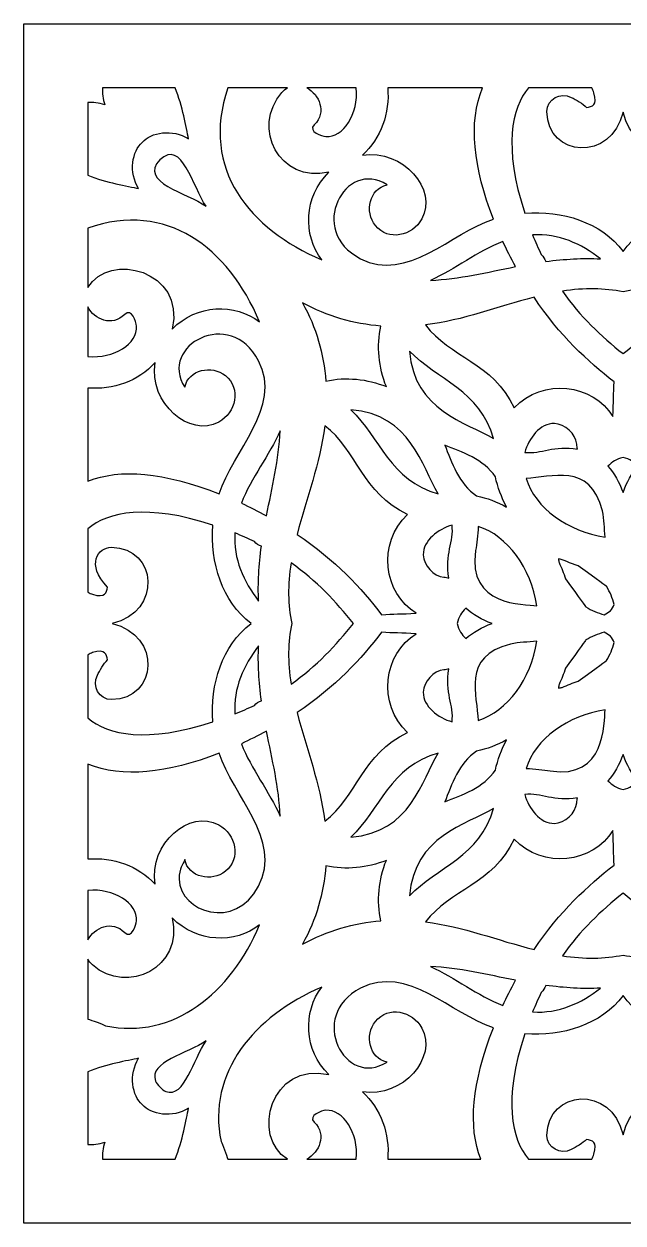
# Model space of a CAD drawing. Header units: millimetres. Extents: x -502 to 502, y -332 to 332.
# Drawn here: x -501.6 to -351.6, y 32.4 to 332.4 of the extents above; entities that cross this region are included whole.
import ezdxf

# ---------------------------------------------------------------- set-up
doc = ezdxf.new("R2010")
doc.units = ezdxf.units.MM
doc.header["$MEASUREMENT"] = 0
doc.layers.add('layer 1', color=7, linetype='Continuous')

msp = doc.modelspace()

# ---------------------------------------------------------------- linework, layer by layer
at = {"layer": 'layer 1'}
for points, knots in [([(-501.6495, 32.3517), (-469.9336, 32.3517), (-255.8634, 32.3517), (-226.8376, 32.3517), (-226.8376, 32.3517), (-226.8362, 32.3517), (-226.8321, 32.3517), (-226.83, 32.3517), (-226.83, 32.3517), (-226.4031, 32.3517), (-202.1978, 32.3517), (-201.6498, 32.3517), (-201.6498, 32.3517), (-201.6498, 66.3014), (-201.6498, 298.3413), (-201.6498, 332.3512), (-201.6498, 332.3512), (-236.1461, 332.3512), (-470.2087, 332.3512), (-501.6495, 332.3512), (-501.6495, 332.3512), (-501.6495, 332.3512), (-501.6495, 32.3517), (-501.6495, 32.3517)], [0, 0, 0, 0, 0.14285714, 0.14285714, 0.14285714, 0.14285714, 0.28571429, 0.28571429, 0.28571429, 0.28571429, 0.42857143, 0.42857143, 0.42857143, 0.42857143, 0.57142857, 0.57142857, 0.57142857, 0.57142857, 0.71428571, 0.71428571, 0.71428571, 0.71428571, 1, 1, 1, 1]), ([(-485.6497, 312.6914), (-484.3695, 312.8111), (-482.9496, 312.6312), (-481.3897, 312.1112), (-481.3897, 312.1112), (-481.9296, 313.6513), (-482.0897, 315.0716), (-481.9897, 316.3509), (-481.9897, 316.3509), (-481.9897, 316.3509), (-463.8097, 316.3509), (-463.8097, 316.3509), (-463.8097, 316.3509), (-461.8895, 311.7911), (-461.0696, 306.4513), (-460.4298, 303.6312), (-460.4298, 303.6312), (-464.4498, 306.1714), (-469.9296, 305.2909), (-472.0096, 302.7308), (-472.0096, 302.7308), (-474.5696, 300.6312), (-475.4697, 295.1716), (-472.9295, 291.1509), (-472.9295, 291.1509), (-475.7297, 291.7912), (-481.0696, 292.6115), (-485.6497, 294.5313), (-485.6497, 294.5313), (-485.6497, 294.5313), (-485.6497, 312.6914), (-485.6497, 312.6914)], [0, 0, 0, 0, 0.11111111, 0.11111111, 0.11111111, 0.11111111, 0.22222222, 0.22222222, 0.22222222, 0.22222222, 0.33333333, 0.33333333, 0.33333333, 0.33333333, 0.44444444, 0.44444444, 0.44444444, 0.44444444, 0.55555556, 0.55555556, 0.55555556, 0.55555556, 0.66666667, 0.66666667, 0.66666667, 0.66666667, 0.77777778, 0.77777778, 0.77777778, 0.77777778, 1, 1, 1, 1]), ([(-450.5695, 316.3509), (-450.5695, 316.3509), (-435.6696, 316.3509), (-435.6696, 316.3509), (-435.6696, 316.3509), (-436.1696, 316.0711), (-436.6296, 315.7311), (-437.0695, 315.2111), (-437.0695, 315.2111), (-444.7897, 306.391), (-437.6897, 292.4111), (-425.3095, 295.251), (-425.3095, 295.251), (-431.59, 289.0916), (-431.8097, 279.5511), (-427.0698, 273.3314), (-427.0698, 273.3314), (-445.0895, 281.0316), (-457.5895, 295.9516), (-450.5695, 316.3509)], [0, 0, 0, 0, 0.16666667, 0.16666667, 0.16666667, 0.16666667, 0.33333333, 0.33333333, 0.33333333, 0.33333333, 0.5, 0.5, 0.5, 0.5, 0.66666667, 0.66666667, 0.66666667, 0.66666667, 1, 1, 1, 1]), ([(-410.5695, 316.3509), (-410.5695, 316.3509), (-386.8095, 316.3509), (-386.8095, 316.3509), (-386.8095, 316.3509), (-390.4301, 307.8312), (-389.1096, 296.4312), (-384.1099, 283.5116), (-384.1099, 283.5116), (-394.7498, 280.0915), (-405.6299, 267.5914), (-417.3699, 273.6311), (-417.3699, 273.6311), (-431.0099, 280.6313), (-421.1697, 298.8113), (-410.7295, 292.0909), (-410.7295, 292.0909), (-415.1629, 291.2234), (-416.406, 285.3431), (-413.6495, 281.9114), (-413.6495, 281.9114), (-410.4094, 277.931), (-404.3895, 279.2712), (-402.01, 283.591), (-402.01, 283.591), (-398.0296, 290.8314), (-406.6698, 301.1114), (-416.9095, 299.5509), (-416.9095, 299.5509), (-412.2497, 303.7311), (-410.0098, 310.0916), (-410.5695, 316.3509)], [0, 0, 0, 0, 0.11111111, 0.11111111, 0.11111111, 0.11111111, 0.22222222, 0.22222222, 0.22222222, 0.22222222, 0.33333333, 0.33333333, 0.33333333, 0.33333333, 0.44444444, 0.44444444, 0.44444444, 0.44444444, 0.55555556, 0.55555556, 0.55555556, 0.55555556, 0.66666667, 0.66666667, 0.66666667, 0.66666667, 0.77777778, 0.77777778, 0.77777778, 0.77777778, 1, 1, 1, 1]), ([(-418.4297, 316.3509), (-417.8098, 309.8508), (-421.7095, 303.8713), (-426.0696, 304.171), (-426.0696, 304.171), (-427.0295, 304.2312), (-430.6295, 305.4709), (-428.9697, 307.1115), (-428.9697, 307.1115), (-425.7494, 310.3311), (-427.7095, 314.711), (-430.8293, 316.3509), (-430.8293, 316.3509), (-430.8293, 316.3509), (-418.4297, 316.3509), (-418.4297, 316.3509)], [0, 0, 0, 0, 0.2, 0.2, 0.2, 0.2, 0.4, 0.4, 0.4, 0.4, 0.6, 0.6, 0.6, 0.6, 1, 1, 1, 1]), ([(-375.2898, 316.3509), (-375.2898, 316.3509), (-359.4496, 316.3509), (-359.4496, 316.3509), (-359.4496, 316.3509), (-359.2498, 315.9712), (-359.0699, 315.5915), (-358.9296, 315.1509), (-358.9296, 315.1509), (-357.9301, 311.9313), (-359.4099, 311.6713), (-360.7693, 311.4914), (-360.7693, 311.4914), (-361.6498, 312.3514), (-363.4895, 313.431), (-364.6095, 313.9913), (-364.6095, 313.9913), (-367.2694, 315.4314), (-370.7094, 313.5712), (-370.6895, 310.4515), (-370.6895, 310.4515), (-370.5903, 298.8045), (-354.4717, 297.8781), (-351.6496, 310.3112), (-351.6496, 310.3112), (-348.7104, 297.7009), (-332.6753, 298.9386), (-332.6096, 310.4515), (-332.6096, 310.4515), (-332.5665, 313.8346), (-336.8657, 316.903), (-342.5298, 311.4914), (-342.5298, 311.4914), (-343.8899, 311.6713), (-345.3499, 311.9313), (-344.3497, 315.1509), (-344.3497, 315.1509), (-344.2094, 315.5915), (-344.0295, 315.9712), (-343.8297, 316.3509), (-343.8297, 316.3509), (-343.8297, 316.3509), (-327.9498, 316.3509), (-327.9498, 316.3509), (-327.9498, 316.3509), (-323.7095, 311.371), (-321.67, 301.511), (-327.0098, 285.0516), (-327.0098, 285.0516), (-336.3293, 285.7515), (-346.1695, 282.7912), (-351.6496, 275.4509), (-351.6496, 275.4509), (-357.1098, 282.7912), (-366.9499, 285.7515), (-376.2695, 285.0516), (-376.2695, 285.0516), (-381.6298, 301.5514), (-379.5698, 311.3915), (-375.2898, 316.3509)], [0, 0, 0, 0, 0.0625, 0.0625, 0.0625, 0.0625, 0.125, 0.125, 0.125, 0.125, 0.1875, 0.1875, 0.1875, 0.1875, 0.25, 0.25, 0.25, 0.25, 0.3125, 0.3125, 0.3125, 0.3125, 0.375, 0.375, 0.375, 0.375, 0.4375, 0.4375, 0.4375, 0.4375, 0.5, 0.5, 0.5, 0.5, 0.5625, 0.5625, 0.5625, 0.5625, 0.625, 0.625, 0.625, 0.625, 0.6875, 0.6875, 0.6875, 0.6875, 0.75, 0.75, 0.75, 0.75, 0.8125, 0.8125, 0.8125, 0.8125, 0.875, 0.875, 0.875, 0.875, 1, 1, 1, 1]), ([(-456.0296, 286.7511), (-460.7297, 290.111), (-473.0297, 292.7709), (-467.6096, 298.331), (-467.6096, 298.331), (-462.0496, 303.7509), (-459.4095, 291.471), (-456.0296, 286.7511)], [0, 0, 0, 0, 0.33333333, 0.33333333, 0.33333333, 0.33333333, 1, 1, 1, 1]), ([(-485.6497, 281.2915), (-465.8095, 288.0913), (-450.6296, 276.551), (-442.6295, 257.7909), (-442.6295, 257.7909), (-448.8297, 262.5314), (-458.3696, 262.3316), (-464.5297, 256.0114), (-464.5297, 256.0114), (-461.1639, 270.7392), (-480.3373, 275.4981), (-485.6497, 266.3914), (-485.6497, 266.3914), (-485.6497, 266.3914), (-485.6497, 281.2915), (-485.6497, 281.2915)], [0, 0, 0, 0, 0.2, 0.2, 0.2, 0.2, 0.4, 0.4, 0.4, 0.4, 0.6, 0.6, 0.6, 0.6, 1, 1, 1, 1]), ([(-370.9899, 272.9114), (-371.2102, 273.5716), (-371.6097, 274.1914), (-372.1297, 274.671), (-372.1297, 274.671), (-372.8699, 276.2117), (-373.5896, 277.8509), (-374.2895, 279.5709), (-374.2895, 279.5709), (-367.7299, 279.9314), (-362.1896, 277.3912), (-357.25, 273.5914), (-357.25, 273.5914), (-361.6895, 273.8117), (-366.2897, 273.551), (-370.9899, 272.9114)], [0, 0, 0, 0, 0.2, 0.2, 0.2, 0.2, 0.4, 0.4, 0.4, 0.4, 0.6, 0.6, 0.6, 0.6, 1, 1, 1, 1]), ([(-378.5696, 271.6313), (-385.6102, 270.2514), (-392.6898, 268.491), (-399.87, 268.2112), (-399.87, 268.2112), (-393.6702, 270.9513), (-388.0896, 275.4913), (-381.7297, 277.931), (-381.7297, 277.931), (-380.7897, 275.8915), (-379.7299, 273.7912), (-378.5696, 271.6313)], [0, 0, 0, 0, 0.25, 0.25, 0.25, 0.25, 0.5, 0.5, 0.5, 0.5, 1, 1, 1, 1]), ([(-336.4894, 265.491), (-340.8899, 259.1517), (-346.2099, 254.1916), (-351.6496, 249.8712), (-351.6496, 249.8712), (-357.0701, 254.1916), (-362.4099, 259.1517), (-366.8097, 265.491), (-366.8097, 265.491), (-361.3098, 266.3914), (-356.23, 266.2511), (-351.6496, 265.3316), (-351.6496, 265.3316), (-347.05, 266.2511), (-341.9893, 266.3914), (-336.4894, 265.491)], [0, 0, 0, 0, 0.2, 0.2, 0.2, 0.2, 0.4, 0.4, 0.4, 0.4, 0.6, 0.6, 0.6, 0.6, 1, 1, 1, 1]), ([(-485.6497, 241.2714), (-479.3696, 240.7309), (-473.0297, 242.9715), (-468.8296, 247.6312), (-468.8296, 247.6312), (-470.3896, 237.3915), (-460.1096, 228.7514), (-452.8697, 232.7311), (-452.8697, 232.7311), (-448.5697, 235.0914), (-447.2097, 241.1113), (-451.2095, 244.3713), (-451.2095, 244.3713), (-454.5894, 247.1311), (-460.5097, 245.9113), (-461.3694, 241.4513), (-461.3694, 241.4513), (-468.1124, 251.8956), (-449.9032, 261.6817), (-442.9096, 248.0711), (-442.9096, 248.0711), (-436.8699, 236.3311), (-449.3698, 225.451), (-452.7897, 214.8309), (-452.7897, 214.8309), (-466.5896, 220.1714), (-477.5897, 221.2312), (-485.6497, 217.9513), (-485.6497, 217.9513), (-485.6497, 217.9513), (-485.6497, 241.2714), (-485.6497, 241.2714)], [0, 0, 0, 0, 0.11111111, 0.11111111, 0.11111111, 0.11111111, 0.22222222, 0.22222222, 0.22222222, 0.22222222, 0.33333333, 0.33333333, 0.33333333, 0.33333333, 0.44444444, 0.44444444, 0.44444444, 0.44444444, 0.55555556, 0.55555556, 0.55555556, 0.55555556, 0.66666667, 0.66666667, 0.66666667, 0.66666667, 0.77777778, 0.77777778, 0.77777778, 0.77777778, 1, 1, 1, 1]), ([(-485.6497, 261.551), (-483.9895, 258.4313), (-479.6297, 256.4712), (-476.4096, 259.6915), (-476.4096, 259.6915), (-474.7497, 261.3512), (-473.5097, 257.7512), (-473.4496, 256.7715), (-473.4496, 256.7715), (-473.1497, 252.4114), (-479.1296, 248.5316), (-485.6497, 249.1514), (-485.6497, 249.1514), (-485.6497, 249.1514), (-485.6497, 261.551), (-485.6497, 261.551)], [0, 0, 0, 0, 0.2, 0.2, 0.2, 0.2, 0.4, 0.4, 0.4, 0.4, 0.6, 0.6, 0.6, 0.6, 1, 1, 1, 1]), ([(-410.9095, 241.6114), (-415.7095, 243.5311), (-421.0698, 244.1311), (-426.0498, 242.9913), (-426.0498, 242.9913), (-426.5697, 249.8116), (-428.4498, 256.3911), (-431.9095, 262.6114), (-431.9095, 262.6114), (-425.6701, 259.1708), (-419.0899, 257.2908), (-412.2696, 256.7715), (-412.2696, 256.7715), (-413.4101, 251.771), (-412.8094, 246.4312), (-410.9095, 241.6114)], [0, 0, 0, 0, 0.2, 0.2, 0.2, 0.2, 0.4, 0.4, 0.4, 0.4, 0.6, 0.6, 0.6, 0.6, 1, 1, 1, 1]), ([(-373.9297, 263.9715), (-367.5096, 254.351), (-360.4697, 247.9111), (-353.83, 242.7915), (-353.83, 242.7915), (-354.1098, 239.8511), (-353.91, 237.9313), (-354.2295, 234.1315), (-354.2295, 234.1315), (-359.0897, 242.3113), (-371.7493, 243.9313), (-378.9295, 236.3113), (-378.9295, 236.3113), (-384.1892, 247.6511), (-395.0693, 249.0112), (-401.1097, 257.0513), (-401.1097, 257.0513), (-391.5897, 258.2315), (-383.0898, 261.6112), (-373.9297, 263.9715)], [0, 0, 0, 0, 0.16666667, 0.16666667, 0.16666667, 0.16666667, 0.33333333, 0.33333333, 0.33333333, 0.33333333, 0.5, 0.5, 0.5, 0.5, 0.66666667, 0.66666667, 0.66666667, 0.66666667, 1, 1, 1, 1]), ([(-384.0893, 228.6118), (-390.8296, 232.6709), (-403.9496, 235.5512), (-405.1099, 250.4917), (-405.1099, 250.4917), (-398.3101, 243.3915), (-387.3096, 240.6111), (-384.0893, 228.6118)], [0, 0, 0, 0, 0.33333333, 0.33333333, 0.33333333, 0.33333333, 1, 1, 1, 1]), ([(-397.9099, 214.8111), (-409.8894, 218.0314), (-412.6698, 229.0113), (-419.7699, 235.8111), (-419.7699, 235.8111), (-404.8294, 234.6515), (-401.9498, 221.5513), (-397.9099, 214.8111)], [0, 0, 0, 0, 0.33333333, 0.33333333, 0.33333333, 0.33333333, 1, 1, 1, 1]), ([(-426.3296, 231.8314), (-418.2894, 225.7712), (-416.9492, 214.9116), (-405.5895, 209.6314), (-405.5895, 209.6314), (-413.2096, 202.471), (-411.6094, 189.8115), (-403.4296, 184.9512), (-403.4296, 184.9512), (-407.2294, 184.6317), (-409.1293, 184.8315), (-412.0896, 184.551), (-412.0896, 184.551), (-417.2098, 191.1914), (-423.6299, 198.2115), (-433.2497, 204.6514), (-433.2497, 204.6514), (-430.8895, 213.8115), (-427.5098, 222.2916), (-426.3296, 231.8314)], [0, 0, 0, 0, 0.16666667, 0.16666667, 0.16666667, 0.16666667, 0.33333333, 0.33333333, 0.33333333, 0.33333333, 0.5, 0.5, 0.5, 0.5, 0.66666667, 0.66666667, 0.66666667, 0.66666667, 1, 1, 1, 1]), ([(-376.2298, 225.1712), (-375.3096, 228.5913), (-372.4293, 232.4916), (-368.8095, 232.3911), (-368.8095, 232.3911), (-366.2699, 232.3309), (-363.43, 229.8316), (-363.2494, 227.2113), (-363.2494, 227.2113), (-363.2097, 226.7714), (-363.1296, 226.3514), (-363.0298, 225.9511), (-363.0298, 225.9511), (-368.91, 227.0512), (-372.1297, 224.6711), (-376.2298, 225.1712)], [0, 0, 0, 0, 0.2, 0.2, 0.2, 0.2, 0.4, 0.4, 0.4, 0.4, 0.6, 0.6, 0.6, 0.6, 1, 1, 1, 1]), ([(-447.2097, 212.4514), (-444.7697, 218.7915), (-440.2297, 224.3913), (-437.4896, 230.5911), (-437.4896, 230.5911), (-437.7894, 223.391), (-439.5298, 216.3313), (-440.9098, 209.2708), (-440.9098, 209.2708), (-443.0694, 210.451), (-445.1697, 211.4909), (-447.2097, 212.4514)], [0, 0, 0, 0, 0.25, 0.25, 0.25, 0.25, 0.5, 0.5, 0.5, 0.5, 1, 1, 1, 1]), ([(-388.3297, 214.2911), (-392.7295, 217.1912), (-394.5897, 222.791), (-396.2898, 226.991), (-396.2898, 226.991), (-392.0693, 225.2909), (-386.4695, 223.4512), (-383.5899, 219.0515), (-383.5899, 219.0515), (-383.0699, 216.451), (-382.0896, 213.8916), (-380.7897, 211.4909), (-380.7897, 211.4909), (-383.1698, 212.8113), (-385.7299, 213.791), (-388.3297, 214.2911)], [0, 0, 0, 0, 0.2, 0.2, 0.2, 0.2, 0.4, 0.4, 0.4, 0.4, 0.6, 0.6, 0.6, 0.6, 1, 1, 1, 1]), ([(-375.9103, 218.6512), (-369.8097, 218.7716), (-359.8498, 222.9511), (-356.8101, 210.5112), (-356.8101, 210.5112), (-356.2895, 208.391), (-356.3497, 206.1312), (-356.1102, 203.9714), (-356.1102, 203.9714), (-365.4694, 205.391), (-373.63, 211.2309), (-375.9103, 218.6512)], [0, 0, 0, 0, 0.25, 0.25, 0.25, 0.25, 0.5, 0.5, 0.5, 0.5, 1, 1, 1, 1]), ([(-351.6496, 215.1511), (-352.5499, 217.6708), (-353.8498, 219.971), (-355.4295, 221.7114), (-355.4295, 221.7114), (-354.3499, 222.7507), (-353.3695, 223.5114), (-351.6496, 223.9117), (-351.6496, 223.9117), (-349.9098, 223.5114), (-348.9499, 222.7507), (-347.8498, 221.7114), (-347.8498, 221.7114), (-349.4295, 219.971), (-350.7499, 217.6708), (-351.6496, 215.1511)], [0, 0, 0, 0, 0.2, 0.2, 0.2, 0.2, 0.4, 0.4, 0.4, 0.4, 0.6, 0.6, 0.6, 0.6, 1, 1, 1, 1]), ([(-485.6497, 174.5514), (-485.2696, 174.7519), (-484.8696, 174.9311), (-484.4497, 175.0714), (-484.4497, 175.0714), (-481.2096, 176.0709), (-480.9696, 174.5918), (-480.7697, 173.2317), (-480.7697, 173.2317), (-481.6297, 172.3512), (-482.7096, 170.5115), (-483.2696, 169.3916), (-483.2696, 169.3916), (-484.7095, 166.7316), (-482.8497, 163.291), (-479.7296, 163.3115), (-479.7296, 163.3115), (-468.1645, 163.41), (-467.0672, 179.5088), (-479.5896, 182.3515), (-479.5896, 182.3515), (-466.956, 185.2967), (-468.2513, 201.3134), (-479.7296, 201.4113), (-479.7296, 201.4113), (-483.1127, 201.4332), (-486.1799, 197.1333), (-480.7697, 191.4712), (-480.7697, 191.4712), (-480.9696, 190.1111), (-481.2096, 188.6511), (-484.4497, 189.6514), (-484.4497, 189.6514), (-484.8696, 189.7916), (-485.2696, 189.9715), (-485.6497, 190.1713), (-485.6497, 190.1713), (-485.6497, 190.1713), (-485.6497, 206.0512), (-485.6497, 206.0512), (-485.6497, 206.0512), (-480.6497, 210.2916), (-470.8097, 212.331), (-454.3294, 206.9912), (-454.3294, 206.9912), (-455.0496, 197.6717), (-452.0695, 187.8315), (-444.7499, 182.3515), (-444.7499, 182.3515), (-452.0695, 176.8912), (-455.0496, 167.0511), (-454.3294, 157.7315), (-454.3294, 157.7315), (-470.8297, 152.3712), (-480.6896, 154.4312), (-485.6497, 158.7112), (-485.6497, 158.7112), (-485.6497, 158.7112), (-485.6497, 174.5514), (-485.6497, 174.5514)], [0, 0, 0, 0, 0.0625, 0.0625, 0.0625, 0.0625, 0.125, 0.125, 0.125, 0.125, 0.1875, 0.1875, 0.1875, 0.1875, 0.25, 0.25, 0.25, 0.25, 0.3125, 0.3125, 0.3125, 0.3125, 0.375, 0.375, 0.375, 0.375, 0.4375, 0.4375, 0.4375, 0.4375, 0.5, 0.5, 0.5, 0.5, 0.5625, 0.5625, 0.5625, 0.5625, 0.625, 0.625, 0.625, 0.625, 0.6875, 0.6875, 0.6875, 0.6875, 0.75, 0.75, 0.75, 0.75, 0.8125, 0.8125, 0.8125, 0.8125, 0.875, 0.875, 0.875, 0.875, 1, 1, 1, 1]), ([(-443.9497, 202.8309), (-443.4695, 202.3109), (-442.8695, 201.9114), (-442.1897, 201.7116), (-442.1897, 201.7116), (-442.8498, 196.9916), (-443.1098, 192.3914), (-442.8896, 187.9718), (-442.8896, 187.9718), (-446.6695, 192.9114), (-449.2298, 198.4516), (-448.8497, 205.0113), (-448.8497, 205.0113), (-447.1297, 204.3114), (-445.4896, 203.5711), (-443.9497, 202.8309)], [0, 0, 0, 0, 0.2, 0.2, 0.2, 0.2, 0.4, 0.4, 0.4, 0.4, 0.6, 0.6, 0.6, 0.6, 1, 1, 1, 1]), ([(-394.4495, 206.9515), (-393.95, 202.8514), (-396.3295, 199.6113), (-395.2301, 193.731), (-395.2301, 193.731), (-395.6296, 193.8514), (-396.0497, 193.9314), (-396.4896, 193.9513), (-396.4896, 193.9513), (-399.1099, 194.1517), (-401.6098, 196.9711), (-401.6693, 199.5114), (-401.6693, 199.5114), (-401.7699, 203.1312), (-397.8695, 206.0313), (-394.4495, 206.9515)], [0, 0, 0, 0, 0.2, 0.2, 0.2, 0.2, 0.4, 0.4, 0.4, 0.4, 0.6, 0.6, 0.6, 0.6, 1, 1, 1, 1]), ([(-373.2496, 186.8114), (-376.4494, 187.1713), (-390.7099, 186.611), (-388.5493, 200.5916), (-388.5493, 200.5916), (-388.2893, 202.2911), (-387.9692, 204.451), (-387.9295, 206.6108), (-387.9295, 206.6108), (-380.5297, 204.3511), (-374.6699, 196.1713), (-373.2496, 186.8114)], [0, 0, 0, 0, 0.25, 0.25, 0.25, 0.25, 0.5, 0.5, 0.5, 0.5, 1, 1, 1, 1]), ([(-353.83, 187.0714), (-354.1296, 186.5515), (-354.4498, 186.0117), (-354.7898, 185.5109), (-354.7898, 185.5109), (-355.3098, 185.1517), (-355.8297, 184.8513), (-356.3702, 184.551), (-356.3702, 184.551), (-357.9698, 184.9909), (-359.4899, 185.5916), (-360.9301, 186.4913), (-360.9301, 186.4913), (-360.9301, 186.4913), (-362.4496, 188.5314), (-366.0496, 193.551), (-366.0496, 193.551), (-366.51, 194.9317), (-367.03, 196.2911), (-367.6697, 197.591), (-367.6697, 197.591), (-367.7094, 197.8913), (-367.7497, 198.2115), (-367.7894, 198.5111), (-367.7894, 198.5111), (-366.8453, 198.3853), (-364.8578, 197.4206), (-362.8498, 196.7515), (-362.8498, 196.7515), (-357.8097, 193.1515), (-355.7695, 191.6511), (-355.7695, 191.6511), (-355.7695, 191.6511), (-354.8897, 190.211), (-354.2897, 188.6915), (-353.83, 187.0714)], [0, 0, 0, 0, 0.1, 0.1, 0.1, 0.1, 0.2, 0.2, 0.2, 0.2, 0.3, 0.3, 0.3, 0.3, 0.4, 0.4, 0.4, 0.4, 0.5, 0.5, 0.5, 0.5, 0.6, 0.6, 0.6, 0.6, 0.7, 0.7, 0.7, 0.7, 0.8, 0.8, 0.8, 0.8, 1, 1, 1, 1]), ([(-434.7698, 197.5116), (-428.4299, 193.1111), (-423.4897, 187.7912), (-419.1494, 182.3515), (-419.1494, 182.3515), (-423.4897, 176.9309), (-428.4299, 171.5911), (-434.7698, 167.1913), (-434.7698, 167.1913), (-435.6696, 172.6912), (-435.5496, 177.7711), (-434.6095, 182.3515), (-434.6095, 182.3515), (-435.5496, 186.9517), (-435.6696, 192.011), (-434.7698, 197.5116)], [0, 0, 0, 0, 0.2, 0.2, 0.2, 0.2, 0.4, 0.4, 0.4, 0.4, 0.6, 0.6, 0.6, 0.6, 1, 1, 1, 1]), ([(-393.2098, 182.3515), (-392.8095, 184.0913), (-392.0296, 185.0511), (-391.0095, 186.1512), (-391.0095, 186.1512), (-389.2697, 184.5715), (-386.9696, 183.2511), (-384.43, 182.3515), (-384.43, 182.3515), (-386.9696, 181.4511), (-389.2697, 180.1512), (-391.0095, 178.5715), (-391.0095, 178.5715), (-392.0296, 179.6511), (-392.7897, 180.6315), (-393.2098, 182.3515)], [0, 0, 0, 0, 0.2, 0.2, 0.2, 0.2, 0.4, 0.4, 0.4, 0.4, 0.6, 0.6, 0.6, 0.6, 1, 1, 1, 1]), ([(-405.5895, 155.0716), (-416.9492, 149.8111), (-418.2894, 138.931), (-426.3296, 132.8913), (-426.3296, 132.8913), (-427.5098, 142.4113), (-430.8895, 150.9112), (-433.2497, 160.0713), (-433.2497, 160.0713), (-423.6299, 166.4914), (-417.2098, 173.5314), (-412.0896, 180.1711), (-412.0896, 180.1711), (-409.1498, 179.8912), (-407.2294, 180.0917), (-403.4296, 179.7715), (-403.4296, 179.7715), (-411.6094, 174.9113), (-413.2096, 162.2511), (-405.5895, 155.0716)], [0, 0, 0, 0, 0.16666667, 0.16666667, 0.16666667, 0.16666667, 0.33333333, 0.33333333, 0.33333333, 0.33333333, 0.5, 0.5, 0.5, 0.5, 0.66666667, 0.66666667, 0.66666667, 0.66666667, 1, 1, 1, 1]), ([(-362.8498, 167.9514), (-364.2298, 167.491), (-365.5693, 166.9717), (-366.8897, 166.3313), (-366.8897, 166.3313), (-367.1894, 166.291), (-367.4897, 166.2513), (-367.7894, 166.2116), (-367.7894, 166.2116), (-367.7497, 166.5113), (-367.7094, 166.8109), (-367.6697, 167.1113), (-367.6697, 167.1113), (-367.03, 168.4317), (-366.51, 169.7713), (-366.0496, 171.1512), (-366.0496, 171.1512), (-362.4496, 176.1715), (-360.9301, 178.2315), (-360.9301, 178.2315), (-360.9301, 178.2315), (-359.4899, 179.1113), (-357.9698, 179.7113), (-356.3702, 180.1711), (-356.3702, 180.1711), (-355.8297, 179.8714), (-355.3098, 179.5512), (-354.7898, 179.2112), (-354.7898, 179.2112), (-354.4498, 178.6912), (-354.1296, 178.1713), (-353.83, 177.6308), (-353.83, 177.6308), (-354.2897, 176.0313), (-354.8897, 174.5111), (-355.7695, 173.0716), (-355.7695, 173.0716), (-355.7695, 173.0716), (-357.8295, 171.5514), (-362.8498, 167.9514)], [0, 0, 0, 0, 0.09090909, 0.09090909, 0.09090909, 0.09090909, 0.18181818, 0.18181818, 0.18181818, 0.18181818, 0.27272727, 0.27272727, 0.27272727, 0.27272727, 0.36363636, 0.36363636, 0.36363636, 0.36363636, 0.45454545, 0.45454545, 0.45454545, 0.45454545, 0.54545455, 0.54545455, 0.54545455, 0.54545455, 0.63636364, 0.63636364, 0.63636364, 0.63636364, 0.72727273, 0.72727273, 0.72727273, 0.72727273, 0.81818182, 0.81818182, 0.81818182, 0.81818182, 1, 1, 1, 1]), ([(-387.9295, 158.0914), (-388.0499, 164.1913), (-392.2499, 174.1512), (-379.81, 177.1916), (-379.81, 177.1916), (-377.6699, 177.7115), (-375.4095, 177.6712), (-373.2496, 177.8915), (-373.2496, 177.8915), (-374.6699, 168.5316), (-380.5297, 160.371), (-387.9295, 158.0914)], [0, 0, 0, 0, 0.25, 0.25, 0.25, 0.25, 0.5, 0.5, 0.5, 0.5, 1, 1, 1, 1]), ([(-442.1897, 163.0111), (-442.8695, 162.7909), (-443.4695, 162.3913), (-443.9497, 161.8714), (-443.9497, 161.8714), (-445.4896, 161.1318), (-447.1297, 160.4114), (-448.8497, 159.7115), (-448.8497, 159.7115), (-449.2298, 166.2718), (-446.6695, 171.8114), (-442.8896, 176.7517), (-442.8896, 176.7517), (-443.1098, 172.3115), (-442.8498, 167.7113), (-442.1897, 163.0111)], [0, 0, 0, 0, 0.2, 0.2, 0.2, 0.2, 0.4, 0.4, 0.4, 0.4, 0.6, 0.6, 0.6, 0.6, 1, 1, 1, 1]), ([(-396.4896, 170.7517), (-396.0497, 170.7913), (-395.6296, 170.8714), (-395.2301, 170.9719), (-395.2301, 170.9719), (-396.3295, 165.0917), (-393.95, 161.8714), (-394.4495, 157.7712), (-394.4495, 157.7712), (-397.8695, 158.6914), (-401.7699, 161.5717), (-401.6693, 165.1915), (-401.6693, 165.1915), (-401.6098, 167.7311), (-399.1099, 170.5717), (-396.4896, 170.7517)], [0, 0, 0, 0, 0.2, 0.2, 0.2, 0.2, 0.4, 0.4, 0.4, 0.4, 0.6, 0.6, 0.6, 0.6, 1, 1, 1, 1]), ([(-369.8699, 145.451), (-371.5693, 145.711), (-373.7497, 146.0312), (-375.9103, 146.0715), (-375.9103, 146.0715), (-373.63, 153.4713), (-365.4694, 159.3311), (-356.1102, 160.7514), (-356.1102, 160.7514), (-356.4496, 157.5516), (-355.8899, 143.311), (-369.8699, 145.451)], [0, 0, 0, 0, 0.25, 0.25, 0.25, 0.25, 0.5, 0.5, 0.5, 0.5, 1, 1, 1, 1]), ([(-440.9098, 155.4513), (-439.5298, 148.3915), (-437.7697, 141.3112), (-437.4896, 134.131), (-437.4896, 134.131), (-440.2297, 140.3315), (-444.7697, 145.9114), (-447.2097, 152.2713), (-447.2097, 152.2713), (-445.1697, 153.2113), (-443.0694, 154.2711), (-440.9098, 155.4513)], [0, 0, 0, 0, 0.25, 0.25, 0.25, 0.25, 0.5, 0.5, 0.5, 0.5, 1, 1, 1, 1]), ([(-388.3297, 150.4111), (-385.7299, 150.9311), (-383.1698, 151.9115), (-380.7897, 153.2113), (-380.7897, 153.2113), (-382.0896, 150.8312), (-383.0699, 148.2711), (-383.5899, 145.6713), (-383.5899, 145.6713), (-386.4695, 141.2715), (-392.0693, 139.4113), (-396.2898, 137.7112), (-396.2898, 137.7112), (-394.5897, 141.931), (-392.7295, 147.5308), (-388.3297, 150.4111)], [0, 0, 0, 0, 0.2, 0.2, 0.2, 0.2, 0.4, 0.4, 0.4, 0.4, 0.6, 0.6, 0.6, 0.6, 1, 1, 1, 1]), ([(-485.6497, 147.1915), (-477.1095, 143.5716), (-465.7098, 144.8914), (-452.7897, 149.8912), (-452.7897, 149.8912), (-449.3698, 139.2711), (-436.8699, 128.391), (-442.9096, 116.6318), (-442.9096, 116.6318), (-448.6696, 105.4315), (-462.5298, 110.0913), (-462.8096, 118.351), (-462.8096, 118.351), (-462.8096, 121.2512), (-461.8697, 122.0113), (-461.3694, 123.2715), (-461.3694, 123.2715), (-460.5097, 118.8108), (-454.5894, 117.5916), (-451.2095, 120.3515), (-451.2095, 120.3515), (-447.2097, 123.5916), (-448.5697, 129.6115), (-452.8697, 131.9917), (-452.8697, 131.9917), (-460.1096, 135.9714), (-470.3896, 127.3312), (-468.8296, 117.0915), (-468.8296, 117.0915), (-473.0297, 121.7513), (-479.3696, 123.9912), (-485.6497, 123.4316), (-485.6497, 123.4316), (-485.6497, 123.4316), (-485.6497, 147.1915), (-485.6497, 147.1915)], [0, 0, 0, 0, 0.1, 0.1, 0.1, 0.1, 0.2, 0.2, 0.2, 0.2, 0.3, 0.3, 0.3, 0.3, 0.4, 0.4, 0.4, 0.4, 0.5, 0.5, 0.5, 0.5, 0.6, 0.6, 0.6, 0.6, 0.7, 0.7, 0.7, 0.7, 0.8, 0.8, 0.8, 0.8, 1, 1, 1, 1]), ([(-419.7699, 128.8911), (-412.6698, 135.6916), (-409.8894, 146.6914), (-397.9099, 149.9117), (-397.9099, 149.9117), (-401.9498, 143.1714), (-404.8294, 130.0713), (-419.7699, 128.8911)], [0, 0, 0, 0, 0.33333333, 0.33333333, 0.33333333, 0.33333333, 1, 1, 1, 1]), ([(-351.6496, 149.571), (-350.7499, 147.0512), (-349.4295, 144.7313), (-347.8498, 142.9915), (-347.8498, 142.9915), (-348.9499, 141.9714), (-349.9098, 141.1915), (-351.6496, 140.7912), (-351.6496, 140.7912), (-353.3695, 141.1915), (-354.3499, 141.9714), (-355.4295, 142.9915), (-355.4295, 142.9915), (-353.8498, 144.7313), (-352.5499, 147.0512), (-351.6496, 149.571)], [0, 0, 0, 0, 0.2, 0.2, 0.2, 0.2, 0.4, 0.4, 0.4, 0.4, 0.6, 0.6, 0.6, 0.6, 1, 1, 1, 1]), ([(-363.0298, 138.7709), (-363.1296, 138.3714), (-363.2097, 137.9513), (-363.2494, 137.5114), (-363.2494, 137.5114), (-363.43, 134.8918), (-366.2699, 132.3912), (-368.8095, 132.3317), (-368.8095, 132.3317), (-372.4293, 132.2311), (-375.3096, 136.1315), (-376.2298, 139.5516), (-376.2298, 139.5516), (-372.1495, 140.0517), (-368.8895, 137.6715), (-363.0298, 138.7709)], [0, 0, 0, 0, 0.2, 0.2, 0.2, 0.2, 0.4, 0.4, 0.4, 0.4, 0.6, 0.6, 0.6, 0.6, 1, 1, 1, 1]), ([(-384.0893, 136.0911), (-387.3096, 124.1116), (-398.3101, 121.3312), (-405.1099, 114.2318), (-405.1099, 114.2318), (-403.9298, 129.1709), (-390.8296, 132.0512), (-384.0893, 136.0911)], [0, 0, 0, 0, 0.33333333, 0.33333333, 0.33333333, 0.33333333, 1, 1, 1, 1]), ([(-378.9295, 128.4115), (-371.7493, 120.7914), (-359.0897, 122.391), (-354.2295, 130.5714), (-354.2295, 130.5714), (-353.91, 126.7517), (-354.1098, 124.871), (-353.83, 121.9114), (-353.83, 121.9114), (-360.4697, 116.7912), (-367.5096, 110.3718), (-373.9297, 100.7512), (-373.9297, 100.7512), (-383.0898, 103.1109), (-391.5897, 106.4913), (-401.1097, 107.6714), (-401.1097, 107.6714), (-395.0693, 115.7116), (-384.1892, 117.0511), (-378.9295, 128.4115)], [0, 0, 0, 0, 0.16666667, 0.16666667, 0.16666667, 0.16666667, 0.33333333, 0.33333333, 0.33333333, 0.33333333, 0.5, 0.5, 0.5, 0.5, 0.66666667, 0.66666667, 0.66666667, 0.66666667, 1, 1, 1, 1]), ([(-412.2696, 107.9512), (-419.0899, 107.4313), (-425.6701, 105.5512), (-431.9095, 102.0915), (-431.9095, 102.0915), (-428.4498, 108.3316), (-426.5697, 114.9111), (-426.0498, 121.7314), (-426.0498, 121.7314), (-421.0698, 120.591), (-415.7095, 121.1916), (-410.9095, 123.0915), (-410.9095, 123.0915), (-412.8094, 118.2915), (-413.4101, 112.9312), (-412.2696, 107.9512)], [0, 0, 0, 0, 0.2, 0.2, 0.2, 0.2, 0.4, 0.4, 0.4, 0.4, 0.6, 0.6, 0.6, 0.6, 1, 1, 1, 1]), ([(-485.6497, 115.5713), (-479.1296, 116.1919), (-473.1497, 112.2915), (-473.4496, 107.9314), (-473.4496, 107.9314), (-473.5097, 106.9715), (-474.7497, 103.3715), (-476.4096, 105.0313), (-476.4096, 105.0313), (-479.6297, 108.2516), (-483.9895, 106.2915), (-485.6497, 103.1717), (-485.6497, 103.1717), (-485.6497, 103.1717), (-485.6497, 115.5713), (-485.6497, 115.5713)], [0, 0, 0, 0, 0.2, 0.2, 0.2, 0.2, 0.4, 0.4, 0.4, 0.4, 0.6, 0.6, 0.6, 0.6, 1, 1, 1, 1]), ([(-366.8097, 99.231), (-362.4099, 105.5718), (-357.0701, 110.5113), (-351.6496, 114.8516), (-351.6496, 114.8516), (-346.2099, 110.5113), (-340.8899, 105.5718), (-336.4894, 99.231), (-336.4894, 99.231), (-341.9893, 98.3314), (-347.05, 98.4518), (-351.6496, 99.3918), (-351.6496, 99.3918), (-356.23, 98.4518), (-361.3098, 98.3314), (-366.8097, 99.231)], [0, 0, 0, 0, 0.2, 0.2, 0.2, 0.2, 0.4, 0.4, 0.4, 0.4, 0.6, 0.6, 0.6, 0.6, 1, 1, 1, 1]), ([(-485.6497, 98.3314), (-485.3696, 97.8319), (-485.0096, 97.3715), (-484.5096, 96.9316), (-484.5096, 96.9316), (-475.6696, 89.2116), (-461.7097, 96.3316), (-464.5297, 108.6915), (-464.5297, 108.6915), (-458.3696, 102.3911), (-448.8297, 102.1914), (-442.6295, 106.9312), (-442.6295, 106.9312), (-449.8898, 89.891), (-464.1496, 78.1714), (-481.2497, 81.6914), (-481.2497, 81.6914), (-481.7845, 82.1443), (-484.8129, 83.0741), (-485.6497, 83.3915), (-485.6497, 83.3915), (-485.6497, 83.3915), (-485.6497, 98.3314), (-485.6497, 98.3314)], [0, 0, 0, 0, 0.14285714, 0.14285714, 0.14285714, 0.14285714, 0.28571429, 0.28571429, 0.28571429, 0.28571429, 0.42857143, 0.42857143, 0.42857143, 0.42857143, 0.57142857, 0.57142857, 0.57142857, 0.57142857, 0.71428571, 0.71428571, 0.71428571, 0.71428571, 1, 1, 1, 1]), ([(-387.2296, 48.3513), (-387.2296, 48.3513), (-410.5695, 48.3513), (-410.5695, 48.3513), (-410.5695, 48.3513), (-410.0098, 54.6318), (-412.2497, 60.9719), (-416.9095, 65.1712), (-416.9095, 65.1712), (-406.6698, 63.6113), (-398.0495, 73.9112), (-402.01, 81.1311), (-402.01, 81.1311), (-404.3895, 85.4317), (-410.4094, 86.7918), (-413.6495, 82.7915), (-413.6495, 82.7915), (-416.4094, 79.4111), (-415.1895, 73.4912), (-410.7295, 72.6312), (-410.7295, 72.6312), (-421.182, 65.8375), (-430.9093, 84.1448), (-417.3699, 91.0917), (-417.3699, 91.0917), (-405.61, 97.1314), (-394.7094, 84.6114), (-384.1099, 81.2118), (-384.1099, 81.2118), (-389.4695, 67.4118), (-390.5094, 56.4113), (-387.2296, 48.3513)], [0, 0, 0, 0, 0.11111111, 0.11111111, 0.11111111, 0.11111111, 0.22222222, 0.22222222, 0.22222222, 0.22222222, 0.33333333, 0.33333333, 0.33333333, 0.33333333, 0.44444444, 0.44444444, 0.44444444, 0.44444444, 0.55555556, 0.55555556, 0.55555556, 0.55555556, 0.66666667, 0.66666667, 0.66666667, 0.66666667, 0.77777778, 0.77777778, 0.77777778, 0.77777778, 1, 1, 1, 1]), ([(-399.87, 96.5115), (-392.6898, 96.2317), (-385.6102, 94.4714), (-378.5696, 93.0914), (-378.5696, 93.0914), (-379.7299, 90.9316), (-380.7897, 88.8319), (-381.7297, 86.7918), (-381.7297, 86.7918), (-388.0896, 89.2315), (-393.6702, 93.7715), (-399.87, 96.5115)], [0, 0, 0, 0, 0.25, 0.25, 0.25, 0.25, 0.5, 0.5, 0.5, 0.5, 1, 1, 1, 1]), ([(-450.6098, 48.3513), (-450.9271, 49.188), (-451.8568, 52.2161), (-452.3095, 52.7518), (-452.3095, 52.7518), (-455.8294, 69.8515), (-444.1096, 84.1113), (-427.0698, 91.3715), (-427.0698, 91.3715), (-431.8097, 85.1717), (-431.6099, 75.6312), (-425.3095, 69.4718), (-425.3095, 69.4718), (-439.9742, 72.8118), (-444.8007, 53.83), (-435.6696, 48.3513), (-435.6696, 48.3513), (-435.6696, 48.3513), (-450.6098, 48.3513), (-450.6098, 48.3513)], [0, 0, 0, 0, 0.16666667, 0.16666667, 0.16666667, 0.16666667, 0.33333333, 0.33333333, 0.33333333, 0.33333333, 0.5, 0.5, 0.5, 0.5, 0.66666667, 0.66666667, 0.66666667, 0.66666667, 1, 1, 1, 1]), ([(-372.1297, 90.0511), (-371.6097, 90.5313), (-371.2102, 91.1313), (-370.9899, 91.8114), (-370.9899, 91.8114), (-366.2897, 91.171), (-361.6895, 90.8912), (-357.25, 91.1115), (-357.25, 91.1115), (-362.1896, 87.3316), (-367.7299, 84.7715), (-374.2895, 85.1512), (-374.2895, 85.1512), (-373.5896, 86.8711), (-372.8699, 88.5117), (-372.1297, 90.0511)], [0, 0, 0, 0, 0.2, 0.2, 0.2, 0.2, 0.4, 0.4, 0.4, 0.4, 0.6, 0.6, 0.6, 0.6, 1, 1, 1, 1]), ([(-327.9895, 48.3513), (-327.9895, 48.3513), (-343.8297, 48.3513), (-343.8297, 48.3513), (-343.8297, 48.3513), (-344.0295, 48.731), (-344.2094, 49.1312), (-344.3497, 49.552), (-344.3497, 49.552), (-345.3499, 52.7914), (-343.8899, 53.0309), (-342.5298, 53.2313), (-342.5298, 53.2313), (-336.8924, 47.845), (-332.5658, 50.8464), (-332.6096, 54.2713), (-332.6096, 54.2713), (-332.6753, 65.8225), (-348.731, 66.9301), (-351.6496, 54.4115), (-351.6496, 54.4115), (-354.5059, 66.9951), (-370.591, 65.7999), (-370.6895, 54.2713), (-370.6895, 54.2713), (-370.7094, 51.1515), (-367.2694, 49.2913), (-364.6095, 50.7315), (-364.6095, 50.7315), (-363.4895, 51.2911), (-361.6498, 52.3714), (-360.7693, 53.2313), (-360.7693, 53.2313), (-359.4099, 53.0309), (-357.9301, 52.7914), (-358.9296, 49.552), (-358.9296, 49.552), (-359.0699, 49.1312), (-359.2498, 48.731), (-359.4496, 48.3513), (-359.4496, 48.3513), (-359.4496, 48.3513), (-375.3294, 48.3513), (-375.3294, 48.3513), (-375.3294, 48.3513), (-379.5897, 53.3518), (-381.6298, 63.2118), (-376.2695, 79.6711), (-376.2695, 79.6711), (-366.9499, 78.9514), (-357.1098, 81.9315), (-351.6496, 89.2513), (-351.6496, 89.2513), (-346.1695, 81.9315), (-336.3293, 78.9514), (-327.0098, 79.6711), (-327.0098, 79.6711), (-321.6502, 63.1714), (-323.7095, 53.3319), (-327.9895, 48.3513)], [0, 0, 0, 0, 0.0625, 0.0625, 0.0625, 0.0625, 0.125, 0.125, 0.125, 0.125, 0.1875, 0.1875, 0.1875, 0.1875, 0.25, 0.25, 0.25, 0.25, 0.3125, 0.3125, 0.3125, 0.3125, 0.375, 0.375, 0.375, 0.375, 0.4375, 0.4375, 0.4375, 0.4375, 0.5, 0.5, 0.5, 0.5, 0.5625, 0.5625, 0.5625, 0.5625, 0.625, 0.625, 0.625, 0.625, 0.6875, 0.6875, 0.6875, 0.6875, 0.75, 0.75, 0.75, 0.75, 0.8125, 0.8125, 0.8125, 0.8125, 0.875, 0.875, 0.875, 0.875, 1, 1, 1, 1]), ([(-456.0296, 77.971), (-459.3098, 73.3913), (-461.3096, 63.4916), (-466.1296, 65.2916), (-466.1296, 65.2916), (-466.9696, 65.6111), (-468.3898, 67.0314), (-468.7096, 67.8715), (-468.7096, 67.8715), (-470.5096, 72.6914), (-460.5896, 74.7117), (-456.0296, 77.971)], [0, 0, 0, 0, 0.25, 0.25, 0.25, 0.25, 0.5, 0.5, 0.5, 0.5, 1, 1, 1, 1]), ([(-485.6497, 70.1915), (-481.0696, 72.1112), (-475.7297, 72.9315), (-472.9295, 73.5712), (-472.9295, 73.5712), (-475.4697, 69.5518), (-474.5696, 64.0717), (-472.0096, 61.9912), (-472.0096, 61.9912), (-469.9296, 59.4318), (-464.4498, 58.5315), (-460.4298, 61.0717), (-460.4298, 61.0717), (-461.0696, 58.2715), (-461.8895, 52.9317), (-463.8097, 48.3513), (-463.8097, 48.3513), (-463.8097, 48.3513), (-481.9897, 48.3513), (-481.9897, 48.3513), (-481.9897, 48.3513), (-482.0897, 49.6512), (-481.9296, 51.0715), (-481.3897, 52.6115), (-481.3897, 52.6115), (-482.9496, 52.0717), (-484.3695, 51.9116), (-485.6497, 52.0115), (-485.6497, 52.0115), (-485.6497, 52.0115), (-485.6497, 70.1915), (-485.6497, 70.1915)], [0, 0, 0, 0, 0.11111111, 0.11111111, 0.11111111, 0.11111111, 0.22222222, 0.22222222, 0.22222222, 0.22222222, 0.33333333, 0.33333333, 0.33333333, 0.33333333, 0.44444444, 0.44444444, 0.44444444, 0.44444444, 0.55555556, 0.55555556, 0.55555556, 0.55555556, 0.66666667, 0.66666667, 0.66666667, 0.66666667, 0.77777778, 0.77777778, 0.77777778, 0.77777778, 1, 1, 1, 1]), ([(-418.4297, 48.3513), (-418.4297, 48.3513), (-430.8293, 48.3513), (-430.8293, 48.3513), (-430.8293, 48.3513), (-427.7095, 50.0117), (-425.7494, 54.3711), (-428.9697, 57.5915), (-428.9697, 57.5915), (-430.6295, 59.2512), (-427.0295, 60.4916), (-426.0696, 60.5518), (-426.0696, 60.5518), (-421.7095, 60.8514), (-417.8098, 54.8713), (-418.4297, 48.3513)], [0, 0, 0, 0, 0.2, 0.2, 0.2, 0.2, 0.4, 0.4, 0.4, 0.4, 0.6, 0.6, 0.6, 0.6, 1, 1, 1, 1])]:
    msp.add_open_spline(points, degree=3, knots=knots, dxfattribs=at)

doc.saveas('drawing.dxf')
